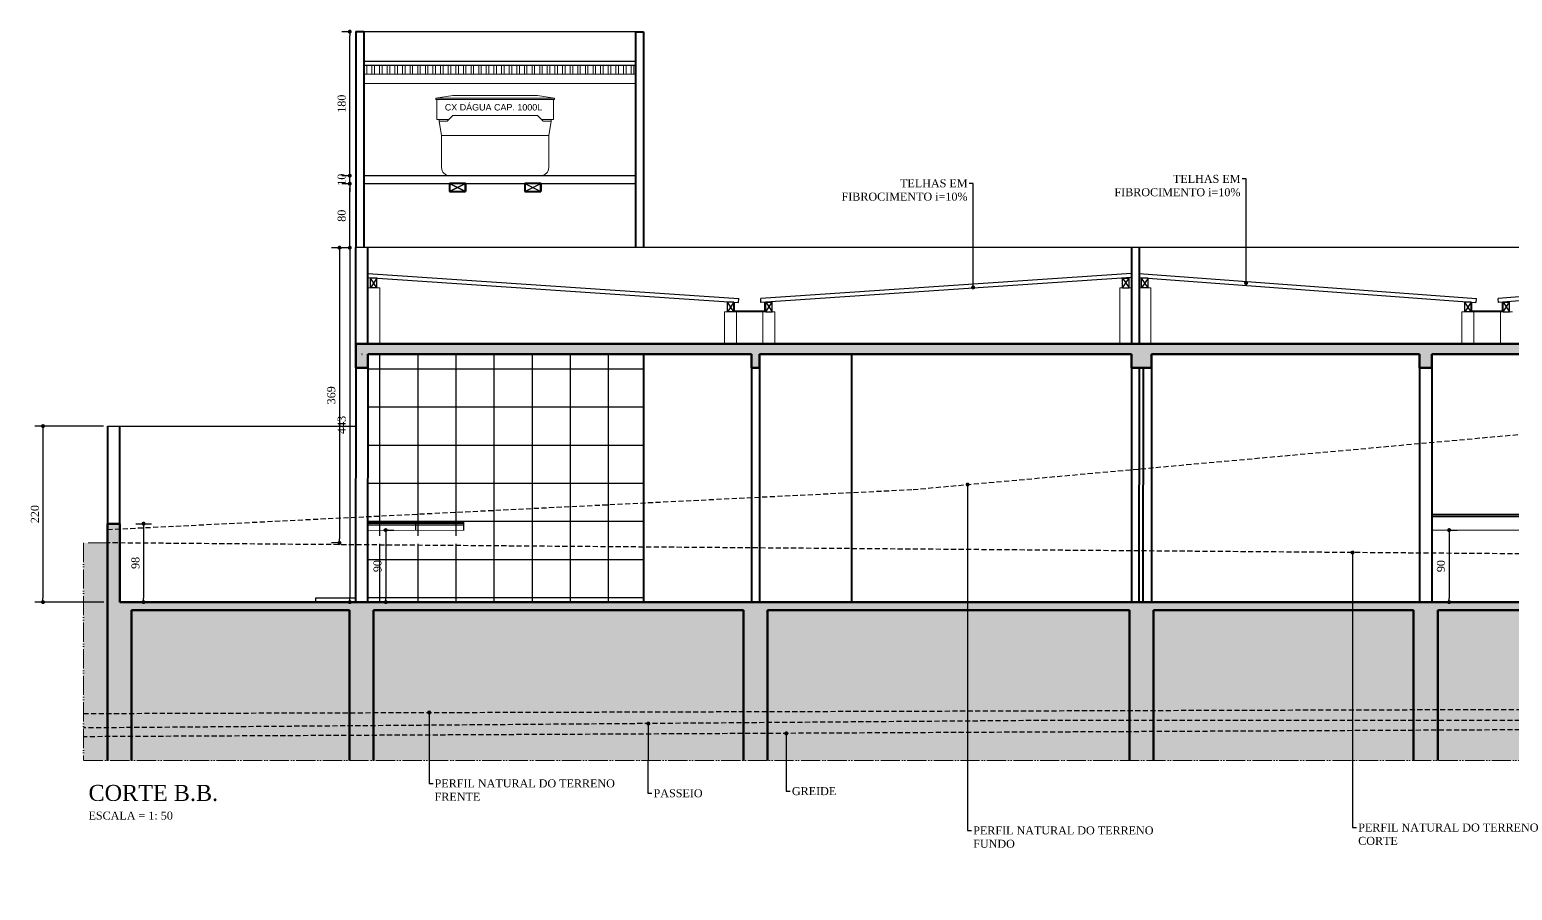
# Model space of a CAD drawing. Header units: centimetres. Extents: x -48696 to 156237, y -5617 to 29024.
# Drawn here: x -13865 to -12012, y 8696 to 9771 of the extents above; entities that cross this region are included whole.
import ezdxf
from ezdxf import colors
from ezdxf.entities.mleader import LeaderData, LeaderLine
from ezdxf.math import Vec2, Vec3

# ---------------------------------------------------------------- set-up
doc = ezdxf.new("R2010")
doc.units = ezdxf.units.CM
doc.linetypes.add('ACAD_ISO05W100', pattern=[33, 24, -3, 0, -3, 0, -3])
doc.linetypes.add('HIDDEN', pattern=[9.525, 6.35, -3.175])
for name, color, linetype in [('ACESSORIOS', 2, 'Continuous'), ('COZINHA', 2, 'Continuous'), ('Fechamento Varanda', 3, 'Continuous'), ('Piso', 55, 'Continuous'), ('Piso Lay-out', 19, 'Continuous'), ('PN010', 1, 'Continuous'), ('PORTAS', 3, 'Continuous'), ('Portas-Cotas', 2, 'Continuous'), ('Projeção Janela - Viga', 1, 'HIDDEN'), ('Projeção perfil', 74, 'HIDDEN'), ('Texto', 2, 'Continuous')]:
    doc.layers.add(name, color=color, linetype=linetype)
for name, color, linetype, lineweight in [('COTAS', 7, 'Continuous', 0), ('Fachadas - Varanda', 3, 'Continuous', 30), ('Hachura', 1, 'Continuous', 9), ('Moveis', 1, 'Continuous', 9), ('Parede Baixa', 5, 'Continuous', 50), ('Parede Corte', 4, 'Continuous', 40), ('Perfil Natural-1', 241, 'HIDDEN', 25), ('Perfil Natural-2', 40, 'HIDDEN', 25), ('Perfil Natural-4', 150, 'HIDDEN', 25), ('Pilares Sub-solo', 7, 'Continuous', 70), ('Pisos', 55, 'Continuous', 5), ('Pisos Externos', 15, 'Continuous', 9), ('Portas - Janelas', 2, 'Continuous', 20), ('Projeção Balanço', 2, 'ACAD_ISO05W100', 20)]:
    doc.layers.add(name, color=color, linetype=linetype, lineweight=lineweight)
doc.styles.get("Standard").update_dxf_attribs({"font": 'arial.ttf'})
doc.styles.add('Valéria', font='romantic.ttf', dxfattribs={"height": 10})
doc.dimstyles.new('Cota - 50', dxfattribs={"dimtxt": 10, "dimasz": 5, "dimexe": 10, "dimexo": 20, "dimgap": 5, "dimtad": 1, "dimtxsty": 'Valéria', "dimblk": 'DOT', "dimcen": 0, "dimclrd": 12, "dimclre": 12, "dimclrt": 2, "dimazin": 2, "dimtfac": 1, "dimtix": 1, "dimtmove": 0, "dimatfit": 3, "dimldrblk": 'DOT', "dimfxl": 1, "dimarcsym": 0})

# ---------------------------------------------------------------- blocks, each defined once
blk = doc.blocks.new('_Dot')
at = {"color": 0, "linetype": 'ByBlock', "lineweight": -2}
blk.add_line((-0.5, 0), (-1, 0), dxfattribs=at)
at = {"color": 0, "linetype": 'ByBlock', "const_width": 0.5}
blk.add_lwpolyline([(-0.25, 0, 1), (0.25, 0, 1)], format="xyb", close=True, dxfattribs=at)
blk = doc.blocks.new('*D733')
at = {"color": 12, "lineweight": -2, "transparency": 16777216}
for p, q in [((-13467.6, 9578.9), (-13475.3, 9578.9)), ((-13465.3, 9503.9), (-13465.3, 9573.9)), ((-13467.6, 9498.9), (-13475.3, 9498.9))]:
    blk.add_line(p, q, dxfattribs=at)
at = {"layer": 'Defpoints', "color": 0, "transparency": 16777216}
for p in [(-13465.3, 9578.9), (-13447.6, 9578.9), (-13447.6, 9498.9)]:
    blk.add_point(p, dxfattribs=at)
at = {"color": 12, "lineweight": -2, "transparency": 16777216, "xscale": 5, "yscale": 5, "zscale": 5}
for p, rotation in [((-13465.3, 9578.9), 90), ((-13465.3, 9498.9), 270)]:
    blk.add_blockref('_Dot', p, dxfattribs=dict(at, rotation=rotation))
at = {"color": 2, "transparency": 16777216, "insert": (-13475.4, 9538.9), "char_height": 10, "attachment_point": 5, "rotation": 90, "style": 'Valéria'}
blk.add_mtext('80', dxfattribs=at)
blk = doc.blocks.new('*D734')
at = {"color": 12, "lineweight": -2, "transparency": 16777216}
for p, q in [((-13465.3, 9593.9), (-13465.3, 9598.9)), ((-13467.6, 9588.9), (-13475.3, 9588.9)), ((-13465.3, 9578.9), (-13465.3, 9588.9)), ((-13467.6, 9578.9), (-13475.3, 9578.9)), ((-13465.3, 9573.9), (-13465.3, 9568.9))]:
    blk.add_line(p, q, dxfattribs=at)
at = {"layer": 'Defpoints', "color": 0, "transparency": 16777216}
for p in [(-13465.3, 9588.9), (-13447.6, 9588.9), (-13447.6, 9578.9)]:
    blk.add_point(p, dxfattribs=at)
at = {"color": 12, "lineweight": -2, "transparency": 16777216, "xscale": 5, "yscale": 5, "zscale": 5}
for p, rotation in [((-13465.3, 9588.9), 270), ((-13465.3, 9578.9), 90)]:
    blk.add_blockref('_Dot', p, dxfattribs=dict(at, rotation=rotation))
at = {"color": 2, "transparency": 16777216, "insert": (-13475.4, 9583.9), "char_height": 10, "attachment_point": 5, "rotation": 90, "style": 'Valéria'}
blk.add_mtext('10', dxfattribs=at)
blk = doc.blocks.new('*D735')
at = {"color": 12, "lineweight": -2, "transparency": 16777216}
for p, q in [((-13467.6, 9768.9), (-13475.3, 9768.9)), ((-13465.3, 9593.9), (-13465.3, 9763.9)), ((-13467.6, 9588.9), (-13475.3, 9588.9))]:
    blk.add_line(p, q, dxfattribs=at)
at = {"layer": 'Defpoints', "color": 0, "transparency": 16777216}
for p in [(-13465.3, 9768.9), (-13447.6, 9768.9), (-13447.6, 9588.9)]:
    blk.add_point(p, dxfattribs=at)
at = {"color": 12, "lineweight": -2, "transparency": 16777216, "xscale": 5, "yscale": 5, "zscale": 5}
for p, rotation in [((-13465.3, 9768.9), 90), ((-13465.3, 9588.9), 270)]:
    blk.add_blockref('_Dot', p, dxfattribs=dict(at, rotation=rotation))
at = {"color": 2, "transparency": 16777216, "insert": (-13475.4, 9678.9), "char_height": 10, "attachment_point": 5, "rotation": 90, "style": 'Valéria'}
blk.add_mtext('180', dxfattribs=at)
blk = doc.blocks.new('*D741')
at = {"color": 12, "lineweight": -2, "transparency": 16777216}
for p, q in [((-13773.2, 9275.9), (-13858.7, 9275.9)), ((-13848.7, 9270.9), (-13848.7, 9060.9)), ((-13772.8, 9055.9), (-13858.7, 9055.9))]:
    blk.add_line(p, q, dxfattribs=at)
at = {"layer": 'Defpoints', "color": 0, "transparency": 16777216}
for p in [(-13753.2, 9275.9), (-13848.7, 9055.9), (-13752.8, 9055.9)]:
    blk.add_point(p, dxfattribs=at)
at = {"color": 12, "lineweight": -2, "transparency": 16777216, "xscale": 5, "yscale": 5, "zscale": 5}
for p, rotation in [((-13848.7, 9275.9), 90), ((-13848.7, 9055.9), 270)]:
    blk.add_blockref('_Dot', p, dxfattribs=dict(at, rotation=rotation))
at = {"color": 2, "transparency": 16777216, "insert": (-13858.8, 9165.9), "char_height": 10, "attachment_point": 5, "rotation": 90, "style": 'Valéria'}
blk.add_mtext('220', dxfattribs=at)
blk = doc.blocks.new('*D742')
at = {"color": 12, "lineweight": -2, "transparency": 16777216}
for p, q in [((-13477.6, 9498.9), (-13475.3, 9498.9)), ((-13465.3, 9493.9), (-13465.3, 9060.9)), ((-13478.2, 9055.9), (-13475.3, 9055.9))]:
    blk.add_line(p, q, dxfattribs=at)
at = {"layer": 'Defpoints', "color": 0, "transparency": 16777216}
for p in [(-13457.6, 9498.9), (-13465.3, 9055.9), (-13458.2, 9055.9)]:
    blk.add_point(p, dxfattribs=at)
at = {"color": 12, "lineweight": -2, "transparency": 16777216, "xscale": 5, "yscale": 5, "zscale": 5}
for p, rotation in [((-13465.3, 9498.9), 90), ((-13465.3, 9055.9), 270)]:
    blk.add_blockref('_Dot', p, dxfattribs=dict(at, rotation=rotation))
at = {"color": 2, "transparency": 16777216, "insert": (-13475.4, 9277.4), "char_height": 10, "attachment_point": 5, "rotation": 90, "style": 'Valéria'}
blk.add_mtext('443', dxfattribs=at)
blk = doc.blocks.new('*D755')
at = {"color": 12, "lineweight": -2, "transparency": 16777216}
for p, q in [((-13423, 9145.9), (-13410.4, 9145.9)), ((-13420.4, 9140.9), (-13420.4, 9060.9)), ((-13423.2, 9055.9), (-13410.4, 9055.9))]:
    blk.add_line(p, q, dxfattribs=at)
at = {"layer": 'Defpoints', "color": 0, "transparency": 16777216}
for p in [(-13443, 9145.9), (-13443.2, 9055.9), (-13420.4, 9055.9)]:
    blk.add_point(p, dxfattribs=at)
at = {"color": 12, "lineweight": -2, "transparency": 16777216, "xscale": 5, "yscale": 5, "zscale": 5}
for p, rotation in [((-13420.4, 9145.9), 90), ((-13420.4, 9055.9), 270)]:
    blk.add_blockref('_Dot', p, dxfattribs=dict(at, rotation=rotation))
at = {"color": 2, "transparency": 16777216, "insert": (-13430.6, 9100.9), "char_height": 10, "attachment_point": 5, "rotation": 90, "style": 'Valéria'}
blk.add_mtext('90', dxfattribs=at)
blk = doc.blocks.new('*D756')
at = {"color": 12, "lineweight": -2, "transparency": 16777216}
for p, q in [((-12093.2, 9145.9), (-12081.5, 9145.9)), ((-12091.5, 9140.9), (-12091.5, 9060.9)), ((-12093.3, 9055.9), (-12081.5, 9055.9))]:
    blk.add_line(p, q, dxfattribs=at)
at = {"layer": 'Defpoints', "color": 0, "transparency": 16777216}
for p in [(-12113.2, 9145.9), (-12113.3, 9055.9), (-12091.5, 9055.9)]:
    blk.add_point(p, dxfattribs=at)
at = {"color": 12, "lineweight": -2, "transparency": 16777216, "xscale": 5, "yscale": 5, "zscale": 5}
for p, rotation in [((-12091.5, 9145.9), 90), ((-12091.5, 9055.9), 270)]:
    blk.add_blockref('_Dot', p, dxfattribs=dict(at, rotation=rotation))
at = {"color": 2, "transparency": 16777216, "insert": (-12101.7, 9100.9), "char_height": 10, "attachment_point": 5, "rotation": 90, "style": 'Valéria'}
blk.add_mtext('90', dxfattribs=at)
blk = doc.blocks.new('*D759')
at = {"color": 12, "lineweight": -2, "transparency": 16777216}
for p, q in [((-13477.6, 9498.9), (-13488.2, 9498.9)), ((-13478.2, 9493.9), (-13478.2, 9134.9)), ((-13478.1, 9129.9), (-13488.2, 9129.9))]:
    blk.add_line(p, q, dxfattribs=at)
at = {"layer": 'Defpoints', "color": 0, "transparency": 16777216}
for p in [(-13457.6, 9498.9), (-13478.2, 9129.9), (-13458.1, 9129.9)]:
    blk.add_point(p, dxfattribs=at)
at = {"color": 12, "lineweight": -2, "transparency": 16777216, "xscale": 5, "yscale": 5, "zscale": 5}
for p, rotation in [((-13478.2, 9498.9), 90), ((-13478.2, 9129.9), 270)]:
    blk.add_blockref('_Dot', p, dxfattribs=dict(at, rotation=rotation))
at = {"color": 2, "transparency": 16777216, "insert": (-13488.4, 9314.4), "char_height": 10, "attachment_point": 5, "rotation": 90, "style": 'Valéria'}
blk.add_mtext('369', dxfattribs=at)
blk = doc.blocks.new('*D760')
at = {"color": 12, "lineweight": -2, "transparency": 16777216}
for p, q in [((-13732.8, 9153.9), (-13713, 9153.9)), ((-13723, 9148.9), (-13723, 9060.9)), ((-13732.8, 9055.9), (-13713, 9055.9))]:
    blk.add_line(p, q, dxfattribs=at)
at = {"layer": 'Defpoints', "color": 0, "transparency": 16777216}
for p in [(-13752.8, 9153.9), (-13752.8, 9055.9), (-13723, 9055.9)]:
    blk.add_point(p, dxfattribs=at)
at = {"color": 12, "lineweight": -2, "transparency": 16777216, "xscale": 5, "yscale": 5, "zscale": 5}
for p, rotation in [((-13723, 9153.9), 90), ((-13723, 9055.9), 270)]:
    blk.add_blockref('_Dot', p, dxfattribs=dict(at, rotation=rotation))
at = {"color": 2, "transparency": 16777216, "insert": (-13733.1, 9104.9), "char_height": 10, "attachment_point": 5, "rotation": 90, "style": 'Valéria'}
blk.add_mtext('98', dxfattribs=at)

msp = doc.modelspace()

# ---------------------------------------------------------------- hatches: boundary and pattern name
at = {"layer": 'Hachura'}
h = msp.add_hatch(dxfattribs=at)
h.set_pattern_fill('EARTH', color=256, scale=2, angle=45)
h.set_pattern_definition([(45, (12298.988, -2525.092), (2e-15, 17.960512), [12.7, -12.7]), (45, (12295.62, -2521.724), (2e-15, 17.960512), [12.7, -12.7]), (45, (12292.253, -2518.357), (2e-15, 17.960512), [12.7, -12.7]), (135, (12292.253, -2516.112), (-17.960512, 2e-15), [12.7, -12.7]), (135, (12295.62, -2512.744), (-17.960512, 2e-15), [12.7, -12.7]), (135, (12298.988, -2509.377), (-17.960512, 2e-15), [12.7, -12.7])])
h.paths.add_polyline_path([(-12973.29094, 9045.94246), (-13435.70209, 9045.94246), (-13435.70209, 8857.94246), (-12973.29094, 8857.94246)])
h.paths.add_polyline_path([(-13465.70209, 9045.94246), (-13738.12051, 9045.94246), (-13738.12051, 8857.94246), (-13465.70209, 8857.94246)])
h.paths.add_polyline_path([(-13768.12051, 9055.94246), (-13768.12051, 9129.94246), (-13798.12051, 9129.94246), (-13798.12051, 8857.94246), (-13768.12051, 8857.94246)])
h.paths.add_polyline_path([(-12490.75107, 9045.94246), (-12943.29094, 9045.94246), (-12943.29094, 8857.94246), (-12490.75107, 8857.94246)])
h.paths.add_polyline_path([(-12135.7833, 9045.94246), (-12460.75107, 9045.94246), (-12460.75107, 8857.94246), (-12135.7833, 8857.94246)])
h.paths.add_polyline_path([(-11790.69312, 9045.94246), (-12105.7833, 9045.94246), (-12105.7833, 8857.94246), (-11790.69312, 8857.94246)])
h.paths.add_polyline_path([(-11377.01747, 9045.94246), (-11760.69312, 9045.94246), (-11760.69312, 8857.94246), (-11377.01747, 8857.94246)])
h.paths.add_polyline_path([(-11317.01747, 9129.94246), (-11347.01747, 9129.94246), (-11347.01747, 9055.94246), (-11347.01747, 8857.94246), (-11317.01747, 8857.94246)])
at = {"layer": 'Piso'}
h = msp.add_hatch(dxfattribs=at)
h.set_pattern_fill('ANSI37', color=256, scale=15, angle=45)
h.set_pattern_definition([(90, (2955.3, -82.36), (-47.625, 1e-14), []), (180, (2955.3, -82.36), (-1e-14, -47.625), [])])
h.paths.add_polyline_path([(-13443.15338, 9055.94246), (-13098.22961, 9055.94246), (-13098.22961, 9365.94246), (-13442.59453, 9365.94246), (-13442.59453, 9348.94246), (-13442.62517, 9348.94246), (-13443.00427, 9138.65407), (-13322.63987, 9138.65407), (-13322.63987, 9128.65328), (-13443.02242, 9128.58568)])
at = {"layer": 'Pisos Externos'}
h = msp.add_hatch(dxfattribs=at)
h.set_pattern_fill('ANSI32', color=256, angle=45)
h.set_pattern_definition([(90, (12298.988, -2542.092), (-9.525, 2e-15), []), (90, (12302.163, -2538.917), (-9.525, 2e-15), [])])
h.paths.add_polyline_path([(-13447.6252, 9726.70306), (-13108.27423, 9726.70306), (-13108.27423, 9715.94246), (-13447.6252, 9715.94246)])
at = {"layer": 'Portas-Cotas'}
h = msp.add_hatch(dxfattribs=at)
h.set_pattern_fill('AR-CONC', color=256, scale=0.1, angle=45)
h.set_pattern_definition([(95, (12298.988, -2542.092), (14.009465, 11.755338), [1.905, -20.955]), (40, (12298.988, -2542.092), (-16.001845, 11.017673), [1.524, -16.764058]), (145.451445, (12300.155, -2541.112), (-1.99238, 22.77301), [1.619001, -17.809024]), (91.1842, (12295.396, -2538.5), (22.141024, 16.195341), [2.8575, -31.4325]), (141.63556, (12297.24, -2537.15), (-0.708662, 34.282676), [2.428502, -26.71356]), (36.18415, (12295.396, -2538.5), (-0.708662, 34.282676), [2.285997, -25.145973]), (66, (12298.09, -2537.602), (17.951998, 3.489515), [1.905, -20.955]), (11, (12298.09, -2537.602), (-8.653993, 17.394119), [1.524, -16.764]), (116.451445, (12299.586, -2537.311), (9.298005, 20.883634), [1.619001, -17.808994]), (82.5, (12298.988, -2542.092), (-5.7605469, 6.1973414), [0, -16.5608, 0, -17.018, 0, -16.8275]), (52.5, (12298.988, -2542.092), (-2.3589727, 11.8087), [0, -9.7028, 0, -16.1798, 0, -6.4135]), (12.5, (12294.983, -2546.097), (9.9927863, 9.1826196), [0, -6.35, 0, -19.812, 0, -26.289]), (2.5, (12293.187, -2547.893), (8.6763904, 12.2722393), [0, -8.255, 0, -13.1572, 0, -18.669])])
h.paths.add_polyline_path([(-11608.9628, 9378.94246), (-13457.6252, 9378.94246), (-13457.6252, 9348.94246), (-13442.59453, 9348.94246), (-13442.59453, 9365.94246), (-12963.29094, 9365.94246), (-12963.29094, 9348.94246), (-12953.29094, 9348.94246), (-12953.29094, 9365.94246), (-12488.25015, 9365.94246), (-12488.25015, 9348.94246), (-12463.25199, 9348.94246), (-12463.25199, 9365.94246), (-12128.2833, 9365.94246), (-12128.2833, 9348.94246), (-12113.2833, 9348.94246), (-12113.2833, 9365.94246), (-11783.19312, 9365.94246), (-11783.19312, 9348.94246), (-11768.19312, 9348.94246), (-11768.19312, 9365.94246), (-11608.96658, 9365.94246)])
h = msp.add_hatch(dxfattribs=at)
h.set_pattern_fill('AR-CONC', color=256, scale=0.1, angle=45)
h.set_pattern_definition([(95, (12298.988, -2525.092), (14.009465, 11.755338), [1.905, -20.955]), (40, (12298.988, -2525.092), (-16.001845, 11.017673), [1.524, -16.764058]), (145.451445, (12300.155, -2524.112), (-1.99238, 22.77301), [1.619001, -17.809024]), (91.1842, (12295.396, -2521.5), (22.141024, 16.195341), [2.8575, -31.4325]), (141.63556, (12297.24, -2520.15), (-0.708662, 34.282676), [2.428502, -26.71356]), (36.18415, (12295.396, -2521.5), (-0.708662, 34.282676), [2.285997, -25.145973]), (66, (12298.09, -2520.602), (17.951998, 3.489515), [1.905, -20.955]), (11, (12298.09, -2520.602), (-8.653993, 17.394119), [1.524, -16.764]), (116.451445, (12299.586, -2520.311), (9.298005, 20.883634), [1.619001, -17.808994]), (82.5, (12298.988, -2525.092), (-5.7605469, 6.1973414), [0, -16.5608, 0, -17.018, 0, -16.8275]), (52.5, (12298.988, -2525.092), (-2.3589727, 11.8087), [0, -9.7028, 0, -16.1798, 0, -6.4135]), (12.5, (12294.983, -2529.097), (9.9927863, 9.1826196), [0, -6.35, 0, -19.812, 0, -26.289]), (2.5, (12293.187, -2530.893), (8.6763904, 12.2722393), [0, -8.255, 0, -13.1572, 0, -18.669])])
h.paths.add_polyline_path([(-12943.29094, 9045.94246), (-12490.75107, 9045.94246), (-12490.75107, 8857.94246), (-12460.75107, 8857.94246), (-12460.75107, 9045.94246), (-12135.7833, 9045.94246), (-12135.7833, 8857.94246), (-12105.7833, 8857.94246), (-12105.7833, 9045.94246), (-11790.69312, 9045.94246), (-11790.69312, 8857.94246), (-11760.69312, 8857.94246), (-11760.69312, 9045.94246), (-11377.01747, 9045.94246), (-11377.01747, 8857.94246), (-11347.01747, 8857.94246), (-11347.01747, 9055.94246), (-13752.75291, 9055.94246), (-13752.75291, 9153.94246), (-13768.12051, 9153.94246), (-13768.12051, 9055.94246), (-13768.12051, 8857.94246), (-13738.12051, 8857.94246), (-13738.12051, 9045.94246), (-13465.70209, 9045.94246), (-13465.70209, 8857.94246), (-13435.70209, 8857.94246), (-13435.70209, 9045.94246), (-12973.29094, 9045.94246), (-12973.29094, 8857.94246), (-12943.29094, 8857.94246)])

# ---------------------------------------------------------------- linework, layer by layer
for p, q in [((-13508.17496, 9061.03258), (-13508.18413, 9055.94246)), ((-13458.17504, 9060.94245), (-13508.17496, 9061.03258))]:
    msp.add_line(p, q)
at = {"layer": 'ACESSORIOS'}
for p, q in [((-11608.92791, 9498.94246), (-13457.6252, 9498.94246)), ((-13442.6252, 9466.70962), (-12979.10172, 9435.49444)), ((-13442.6252, 9461.6983), (-12979.43767, 9430.50574)), ((-12488.25015, 9466.70962), (-12951.77363, 9435.49444)), ((-12488.25015, 9461.6983), (-12951.43767, 9430.50574)), ((-12478.9369, 9461.77528), (-12057.96197, 9430.47065)), ((-12478.93544, 9466.78898), (-12057.59119, 9435.45689)), ((-11623.93725, 9466.82108), (-12030.34689, 9435.44157)), ((-11623.93871, 9461.80609), (-12029.96197, 9430.45641)), ((-12979.43767, 9430.50574), (-12979.10172, 9435.49444)), ((-12951.43767, 9430.50574), (-12951.77363, 9435.49444)), ((-12057.59119, 9435.45689), (-12057.96197, 9430.47065)), ((-12029.96197, 9430.45641), (-12030.34689, 9435.44157)), ((-13443.06888, 9154.65407), (-13443.06772, 9152.58566)), ((-12113.16815, 9164.94246), (-12113.16699, 9162.87404))]:
    msp.add_line(p, q, dxfattribs=at)
at = {"layer": 'COZINHA'}
for p, q in [((-13443.06888, 9154.65407), (-13322.63987, 9154.65407)), ((-12113.17057, 9162.87404), (-11979.17001, 9162.94928)), ((-12113.16815, 9164.94246), (-11979.16943, 9164.94246)), ((-13443.07129, 9152.58566), (-13322.63987, 9152.65328))]:
    msp.add_line(p, q, dxfattribs=at)
at = {"layer": 'Fachadas - Varanda'}
for p, q in [((-13108.27748, 9731.728), (-13447.6252, 9731.728)), ((-13108.27645, 9726.70306), (-13447.6252, 9726.70306)), ((-13447.6252, 9588.94246), (-13108.24812, 9588.94246)), ((-13447.6252, 9578.94246), (-13108.24606, 9578.94246)), ((-13768.12051, 9275.94246), (-13458.18405, 9275.94246))]:
    msp.add_line(p, q, dxfattribs=at)
at = {"layer": 'Fechamento Varanda'}
for p, q in [((-13431.40149, 9460.94246), (-13439.40149, 9460.94246)), ((-13439.40149, 9448.94246), (-13439.40149, 9460.94246)), ((-13431.40149, 9448.94246), (-13431.40149, 9460.94246)), ((-12499.47386, 9460.94246), (-12491.47386, 9460.94246)), ((-12499.47386, 9448.94246), (-12499.47386, 9460.94246)), ((-12491.47386, 9448.94246), (-12491.47386, 9460.94246)), ((-12467.73728, 9460.94246), (-12475.73728, 9460.94246)), ((-12475.73728, 9448.94246), (-12475.73728, 9460.94246)), ((-12467.73728, 9448.94246), (-12467.73728, 9460.94246)), ((-13431.40149, 9448.94246), (-13439.40149, 9448.94246)), ((-12499.47386, 9448.94246), (-12491.47386, 9448.94246)), ((-12467.73728, 9448.94246), (-12475.73728, 9448.94246)), ((-12985.43767, 9430.94246), (-12993.43767, 9430.94246)), ((-12993.43767, 9418.94246), (-12993.43767, 9430.94246)), ((-12985.43767, 9418.94246), (-12993.43767, 9418.94246)), ((-12985.43767, 9418.94246), (-12985.43767, 9430.94246)), ((-12945.43767, 9430.94246), (-12937.43767, 9430.94246)), ((-12945.43767, 9418.94246), (-12945.43767, 9430.94246)), ((-12945.43767, 9418.94246), (-12937.43767, 9418.94246)), ((-12937.43767, 9418.94246), (-12937.43767, 9430.94246)), ((-12063.96197, 9430.94247), (-12071.96197, 9430.94247)), ((-12071.96197, 9418.94247), (-12071.96197, 9430.94247)), ((-12063.96197, 9418.94247), (-12071.96197, 9418.94247)), ((-12063.96197, 9418.94247), (-12063.96197, 9430.94247)), ((-12023.96197, 9430.94247), (-12015.96197, 9430.94247)), ((-12023.96197, 9418.94247), (-12023.96197, 9430.94247)), ((-12023.96197, 9418.94247), (-12015.96197, 9418.94247)), ((-12015.96197, 9418.94247), (-12015.96197, 9430.94247))]:
    msp.add_line(p, q, dxfattribs=at)
at = {"layer": 'Moveis'}
for p, q in [((-13443.06771, 9155.65407), (-13322.63987, 9155.65407)), ((-13443.07946, 9145.58565), (-13322.63987, 9145.65328)), ((-12113.19539, 9145.94246), (-11979.17495, 9145.94246))]:
    msp.add_line(p, q, dxfattribs=at)
at = {"layer": 'Parede Baixa'}
for p, q in [((-13457.6252, 9348.94246), (-13457.6252, 9378.94246)), ((-11608.9628, 9378.94246), (-13457.6252, 9378.94246)), ((-13457.59455, 9365.94246), (-13457.6252, 9365.94246)), ((-13449.81048, 9365.94246), (-13450.13888, 9365.94246)), ((-13442.59453, 9365.94246), (-13442.62517, 9365.94246)), ((-13442.59453, 9365.94246), (-13442.59453, 9348.94246)), ((-12963.29094, 9365.94246), (-13442.59453, 9365.94246)), ((-12963.29094, 9348.94246), (-12963.29094, 9365.94246)), ((-12488.25015, 9365.94246), (-12953.29094, 9365.94246)), ((-12953.29094, 9348.94246), (-12953.29094, 9365.94246)), ((-12488.25015, 9348.94246), (-12488.25015, 9365.94246)), ((-12128.2833, 9365.94246), (-12463.25199, 9365.94246)), ((-12463.25199, 9348.94246), (-12463.25199, 9365.94246)), ((-12128.2833, 9365.94246), (-12128.2833, 9348.94246)), ((-12113.2833, 9365.94246), (-12113.2833, 9348.94246)), ((-11783.19312, 9365.94246), (-12113.2833, 9365.94246)), ((-13442.59453, 9348.94246), (-13457.65585, 9348.94246)), ((-12963.29094, 9348.94246), (-12953.29094, 9348.94246)), ((-12463.25199, 9348.94246), (-12488.25015, 9348.94246)), ((-12128.2833, 9348.94246), (-12113.2833, 9348.94246)), ((-13768.12051, 9153.94246), (-13768.12051, 8857.94246)), ((-13752.75291, 9153.94246), (-13768.12051, 9153.94246)), ((-13752.75291, 9153.94246), (-13752.75291, 9055.94246)), ((-11357.01749, 9055.94246), (-13752.75291, 9055.94246)), ((-13465.70209, 9045.94246), (-13738.12051, 9045.94246)), ((-13738.12051, 9045.94246), (-13738.12051, 8857.94246)), ((-13465.70209, 9045.94246), (-13465.70209, 8857.94246)), ((-13435.70209, 9045.94246), (-13435.70209, 8857.94246)), ((-12973.29094, 9045.94246), (-13435.70209, 9045.94246)), ((-12973.29094, 9045.94246), (-12973.29094, 8857.94246)), ((-12490.75107, 9045.94246), (-12943.29094, 9045.94246)), ((-12943.29094, 9045.94246), (-12943.29094, 8857.94246)), ((-12490.75107, 9045.94246), (-12490.75107, 8857.94246)), ((-12135.7833, 9045.94246), (-12460.75107, 9045.94246)), ((-12460.75107, 9045.94246), (-12460.75107, 8857.94246)), ((-12135.7833, 9045.94246), (-12135.7833, 8857.94246)), ((-11790.69312, 9045.94246), (-12105.7833, 9045.94246)), ((-12105.7833, 9045.94246), (-12105.7833, 8857.94246))]:
    msp.add_line(p, q, dxfattribs=at)
at = {"layer": 'Parede Corte'}
for p, q in [((-13457.6252, 9768.94246), (-13447.6252, 9768.94246)), ((-13457.6252, 9768.94246), (-13457.6252, 9498.94246)), ((-13447.6252, 9768.94246), (-13447.6252, 9498.94246)), ((-13108.28512, 9768.88236), (-13108.22961, 9498.9404)), ((-13108.28512, 9768.88236), (-13098.28512, 9768.88236)), ((-13098.28512, 9768.88442), (-13098.22961, 9498.94246)), ((-13340.67, 9578.94246, 9904), (-13340.67, 9568.94246, 9904)), ((-13320.67, 9578.94246), (-13340.67, 9578.94246)), ((-13340.67, 9568.94246, 9904), (-13320.67, 9568.94246, 9904)), ((-13246.67, 9578.94246, 9904), (-13246.67, 9568.94246, 9904)), ((-13226.67, 9578.94246), (-13246.67, 9578.94246)), ((-13246.67, 9568.94246, 9904), (-13226.67, 9568.94246, 9904)), ((-13457.6252, 9378.94246), (-13457.6252, 9498.94246)), ((-13442.6252, 9378.94246), (-13442.6252, 9498.94246)), ((-12488.25015, 9498.94246), (-12488.25015, 9378.94246)), ((-12478.92609, 9498.94246), (-12478.96099, 9378.94246)), ((-13457.6252, 9365.94246), (-13458.18405, 9055.94246)), ((-13442.62517, 9365.94246), (-13443.18403, 9055.94246)), ((-13098.22961, 9365.94246), (-13098.22961, 9055.94246)), ((-12838.28217, 9365.94246), (-12838.28217, 9055.94246)), ((-12488.25015, 9365.94246), (-12488.25015, 9055.94246)), ((-12463.25199, 9365.94246), (-12463.25199, 9055.94246)), ((-12128.2833, 9365.94246), (-12128.2833, 9055.94246)), ((-12113.2833, 9365.94246), (-12113.2833, 9055.94246)), ((-12963.29094, 9348.94246), (-12963.29094, 9055.94246)), ((-12953.29094, 9348.94246), (-12953.29094, 9055.94246)), ((-12478.97466, 9348.94246), (-12479.05986, 9055.94246)), ((-12473.97466, 9348.94246), (-12474.05986, 9055.94246)), ((-13768.12051, 9275.94246), (-13768.12051, 9153.94246)), ((-13753.17934, 9275.94246), (-13752.94287, 9153.94246))]:
    msp.add_line(p, q, dxfattribs=at)
at = {"layer": 'Parede Corte', "elevation": 9904}
for points in [[(-13320.67, 9568.94246), (-13320.67, 9568.94246), (-13320.67, 9578.94246), (-13320.67, 9578.94246)], [(-13226.67, 9568.94246), (-13226.67, 9568.94246), (-13226.67, 9578.94246), (-13226.67, 9578.94246)]]:
    msp.add_lwpolyline(points, close=True, dxfattribs=at)
at = {"layer": 'Perfil Natural-1'}
msp.add_line((-13798.12051, 8916.70297), (-11317.01747, 8923.87376), dxfattribs=at)
at = {"layer": 'Perfil Natural-2'}
msp.add_lwpolyline([(-11317.01747, 8899.57126), (-13798.12051, 8887.63569)], dxfattribs=at)
at = {"layer": 'Perfil Natural-4'}
msp.add_lwpolyline([(-11317.01747, 8907.9851), (-12594.86101, 8907.9851), (-13798.12051, 8898.59755)], dxfattribs=at)
at = {"layer": 'Piso'}
for p, q in [((-13320.67, 9568.94246, 9904), (-13340.67, 9578.94246, 9904)), ((-13320.67, 9578.94246, 9904), (-13340.67, 9568.94246, 9904)), ((-13340.67, 9568.94246), (-13320.67, 9578.94246)), ((-13340.67, 9578.94246), (-13320.67, 9568.94246)), ((-13246.67, 9568.94246), (-13226.67, 9578.94246)), ((-13246.67, 9578.94246), (-13226.67, 9568.94246)), ((-13431.40149, 9448.94246), (-13439.40149, 9460.94246)), ((-13431.40149, 9460.94246), (-13439.40149, 9448.94246)), ((-12499.47386, 9448.94246), (-12491.47386, 9460.94246)), ((-12499.47386, 9460.94246), (-12491.47386, 9448.94246)), ((-12467.73728, 9448.94246), (-12475.73728, 9460.94246)), ((-12467.73728, 9460.94246), (-12475.73728, 9448.94246)), ((-12985.43767, 9418.94246), (-12993.43767, 9430.94246)), ((-12985.43767, 9430.94246), (-12993.43767, 9418.94246)), ((-12945.43767, 9418.94246), (-12937.43767, 9430.94246)), ((-12945.43767, 9430.94246), (-12937.43767, 9418.94246)), ((-12063.96197, 9418.94247), (-12071.96197, 9430.94247)), ((-12063.96197, 9430.94247), (-12071.96197, 9418.94247)), ((-12023.96197, 9418.94247), (-12015.96197, 9430.94247)), ((-12023.96197, 9430.94247), (-12015.96197, 9418.94247))]:
    msp.add_line(p, q, dxfattribs=at)
at = {"layer": 'Pisos'}
for p, q in [((-13226.67, 9568.94246, 9904), (-13246.67, 9578.94246, 9904)), ((-13226.67, 9578.94246, 9904), (-13246.67, 9568.94246, 9904))]:
    msp.add_line(p, q, dxfattribs=at)
at = {"layer": 'PN010'}
for p, q in [((-13443.06771, 9155.65407), (-13443.06888, 9154.65407)), ((-13383.06759, 9155.65409), (-13383.06759, 9145.61935)), ((-13322.63987, 9145.61961), (-13322.63987, 9155.65409)), ((-12113.16699, 9162.87404), (-12113.19539, 9145.94246)), ((-12113.16699, 9165.94246), (-12113.16815, 9164.94246)), ((-12113.16699, 9165.94246), (-11979.16914, 9165.94246)), ((-13443.06772, 9152.58566), (-13443.07946, 9145.58565))]:
    msp.add_line(p, q, dxfattribs=at)
at = {"layer": 'PORTAS', "color": 2, "linetype": 'Continuous'}
msp.add_line((-13447.6252, 9768.94246), (-13108.28513, 9768.94246), dxfattribs=at)
at = {"layer": 'Portas - Janelas'}
for p, q in [((-13108.27423, 9715.94246), (-13447.6252, 9715.94246)), ((-13108.27177, 9703.94246), (-13447.6252, 9703.94246)), ((-13357.67, 9685.94246, -9904), (-13336.67, 9688.94246, -9904)), ((-13336.67, 9688.94246), (-13357.67, 9685.94246)), ((-13357.67, 9685.94246), (-13357.67, 9683.94246)), ((-13357.67, 9685.94246, -9904), (-13357.67, 9683.94246, -9904)), ((-13357.67, 9685.94246, -9904), (-13209.67, 9685.94246, -9904)), ((-13357.67, 9683.94246, -9904), (-13209.67, 9683.94246, -9904)), ((-13356.67, 9683.94246), (-13356.67, 9658.94246)), ((-13356.67, 9683.94246, -9904), (-13356.67, 9658.94246, -9904)), ((-13336.67, 9688.94246, -9904), (-13230.67, 9688.94246, -9904)), ((-13230.67, 9688.94246), (-13336.67, 9688.94246)), ((-13209.67, 9685.94246), (-13230.67, 9688.94246)), ((-13230.67, 9688.94246, -9904), (-13209.67, 9685.94246, -9904)), ((-13210.67, 9683.94246), (-13210.67, 9658.94246)), ((-13210.67, 9683.94246, -9904), (-13210.67, 9658.94246, -9904)), ((-13209.67, 9685.94246), (-13209.67, 9683.94246)), ((-13209.67, 9685.94246, -9904), (-13209.67, 9683.94246, -9904)), ((-13356.67, 9658.94246, -9904), (-13341.67, 9658.94246, -9904)), ((-13356.67, 9658.94246), (-13341.67, 9658.94246)), ((-13353.67, 9658.94246), (-13353.67, 9656.87139)), ((-13353.67, 9658.94246, -9904), (-13353.67, 9656.87139, -9904)), ((-13343.74107, 9656.87139, -9904), (-13353.67, 9656.87139, -9904)), ((-13350.67, 9638.94246), (-13353.67, 9656.87139)), ((-13353.67, 9656.87139, -9904), (-13350.67, 9638.94246, -9904)), ((-13343.74107, 9656.87139), (-13353.35934, 9656.87139)), ((-13343.74107, 9656.87139), (-13336.67, 9663.94246)), ((-13343.74107, 9656.87139, -9904), (-13336.67, 9663.94246, -9904)), ((-13336.67, 9663.94246, -9904), (-13230.67, 9663.94246, -9904)), ((-13230.67, 9663.94246), (-13336.67, 9663.94246)), ((-13223.59893, 9656.87139), (-13230.67, 9663.94246)), ((-13223.59893, 9656.87139, -9904), (-13230.67, 9663.94246, -9904)), ((-13210.67, 9658.94246), (-13225.67, 9658.94246)), ((-13210.67, 9658.94246, -9904), (-13225.67, 9658.94246, -9904)), ((-13223.59893, 9656.87139), (-13213.67, 9656.87139)), ((-13223.59893, 9656.87139, -9904), (-13213.98066, 9656.87139, -9904)), ((-13213.67, 9656.87139), (-13216.67, 9638.94246)), ((-13216.67, 9638.94246, -9904), (-13213.67, 9656.87139, -9904)), ((-13213.67, 9658.94246), (-13213.67, 9656.87139)), ((-13213.67, 9658.94246, -9904), (-13213.67, 9656.87139, -9904)), ((-13350.67, 9638.94246), (-13350.67, 9598.94246)), ((-13350.67, 9638.94246), (-13216.67, 9638.94246)), ((-13350.67, 9638.94246, -9904), (-13350.67, 9598.94246, -9904)), ((-13216.67, 9638.94246, -9904), (-13350.67, 9638.94246, -9904)), ((-13216.67, 9638.94246), (-13216.67, 9598.94246)), ((-13216.67, 9638.94246, -9904), (-13216.67, 9598.94246, -9904)), ((-13442.6252, 9448.94246), (-13439.40149, 9448.94246)), ((-13427.90149, 9448.94246), (-13431.40149, 9448.94246)), ((-13427.90149, 9448.94246), (-13427.90149, 9378.94246)), ((-12502.97386, 9448.94246), (-12502.97386, 9378.94246)), ((-12502.97386, 9448.94246), (-12499.47386, 9448.94246)), ((-12488.25015, 9448.94246), (-12491.47386, 9448.94246)), ((-12478.96099, 9448.94246), (-12475.73728, 9448.94246)), ((-12464.23728, 9448.94246), (-12467.73728, 9448.94246)), ((-12464.23728, 9448.94246), (-12464.23728, 9378.94246)), ((-12996.93767, 9418.94246), (-12993.43767, 9418.94246)), ((-12996.93767, 9418.94246), (-12996.93767, 9378.94246)), ((-12945.43767, 9418.94246), (-12985.43767, 9418.94246)), ((-12984.43767, 9419.94246), (-12984.43767, 9430.84246)), ((-12946.43767, 9419.94246), (-12984.43767, 9419.94246)), ((-12981.93767, 9418.94246), (-12981.93767, 9378.94246)), ((-12948.93767, 9418.94246), (-12948.93767, 9378.94246)), ((-12946.43767, 9419.94246), (-12946.43767, 9430.84246)), ((-12933.93767, 9418.94246), (-12937.43767, 9418.94246)), ((-12933.93767, 9418.94246), (-12933.93767, 9378.94246)), ((-12075.46197, 9418.94247), (-12071.96197, 9418.94247)), ((-12075.46197, 9418.94247), (-12075.46197, 9378.94247)), ((-12023.96197, 9418.94247), (-12063.96197, 9418.94247)), ((-12062.96197, 9419.94247), (-12062.96197, 9430.84247)), ((-12024.96197, 9419.94247), (-12062.96197, 9419.94247)), ((-12060.46197, 9418.94247), (-12060.46197, 9378.94247)), ((-12027.46197, 9418.94247), (-12027.46197, 9378.94247)), ((-12024.96197, 9419.94247), (-12024.96197, 9430.84247)), ((-12012.46197, 9418.94247), (-12015.96197, 9418.94247))]:
    msp.add_line(p, q, dxfattribs=at)
for centre, start, end in [((-13340.67, 9598.94246), 180, 270), ((-13340.67, 9598.94246, -9904), 180, 270), ((-13226.67, 9598.94246), 270, 0), ((-13226.67, 9598.94246, -9904), 270, 0)]:
    msp.add_arc(centre, 10, start, end, dxfattribs=at)
at = {"layer": 'Portas-Cotas'}
for p, q in [((-12946.43767, 9419.94246), (-12946.43767, 9430.84246)), ((-12024.96197, 9419.94247), (-12024.96197, 9430.84247))]:
    msp.add_line(p, q, dxfattribs=at)
at = {"layer": 'Projeção Balanço'}
for p, q in [((-13798.12051, 9129.94246), (-13798.12051, 8857.94246)), ((-13768.12051, 9129.94246), (-13798.12051, 9129.94246)), ((-11317.01747, 8857.94246), (-13798.12051, 8857.94246))]:
    msp.add_line(p, q, dxfattribs=at)
at = {"layer": 'Projeção Janela - Viga'}
msp.add_line((-11317.01747, 9110.88614), (-13768.12051, 9129.9354), dxfattribs=at)
at = {"layer": 'Projeção perfil'}
msp.add_lwpolyline([(-13768.12051, 9146.68339), (-12761.41514, 9196.68339), (-11608.99029, 9301.42061)], dxfattribs=at)

# ---------------------------------------------------------------- texts
at = {"layer": 'Hachura'}
msp.add_text('CX DÁGUA CAP. 1000L', height=8, dxfattribs=at).set_placement((-13346.54268, 9670.39787))
at = {"layer": 'Texto', "insert": (-13791.82797, 8827.41891), "char_height": 10, "attachment_point": 1, "style": 'Valéria'}
msp.add_mtext('{\\H2x;\\C5;CORTE B.B.\\P\\H0.5x;\\C2;ESCALA = 1: 50  }', dxfattribs=at)

# ---------------------------------------------------------------- dimensions: what is measured, and where the dimension line sits
for base, p1, p2, picture, middle in [((-13465.31794, 9768.94246), (-13447.6252, 9588.94246), (-13447.6252, 9768.94246), '*D735', (-13475.42888, 9678.94246)), ((-13465.31794, 9588.94246), (-13447.6252, 9578.94246), (-13447.6252, 9588.94246), '*D734', (-13475.42888, 9583.94246)), ((-13465.31794, 9578.94246), (-13447.6252, 9498.94246), (-13447.6252, 9578.94246), '*D733', (-13475.42888, 9538.94246)), ((-13478.18066, 9129.94246), (-13457.6252, 9498.94246), (-13458.05065, 9129.94246), '*D759', (-13488.38776, 9314.44246)), ((-13465.29855, 9055.94246), (-13457.6252, 9498.94246), (-13458.18405, 9055.94246), '*D742', (-13475.40211, 9277.44246)), ((-13848.69752, 9055.94246), (-13753.17934, 9275.94246), (-13752.75291, 9055.94246), '*D741', (-13858.80847, 9165.94246)), ((-13722.97881, 9055.94246), (-13752.75291, 9153.94246), (-13752.75291, 9055.94246), '*D760', (-13733.14153, 9104.94246)), ((-13420.39571, 9055.94246), (-13443.02178, 9145.94246), (-13443.18403, 9055.94246), '*D755', (-13430.56582, 9100.94246)), ((-12091.48506, 9055.94246), (-12113.19539, 9145.94246), (-12113.2833, 9055.94246), '*D756', (-12101.65518, 9100.94246))]:
    dim = msp.add_linear_dim(base=base, p1=p1, p2=p2, angle=90, dimstyle='Cota - 50')
    dim.commit()
    dim.dimension.update_dxf_attribs({"geometry": picture, "text_midpoint": middle})

# ---------------------------------------------------------------- leaders
at = {"layer": 'COTAS'}
ml = msp.add_multileader_mtext('Standard', dxfattribs=at)
ml.set_content('PERFIL NATURAL DO TERRENO \\PCORTE', color=2, style='Valéria')
ml.set_leader_properties(color=15)
ml.set_arrow_properties(name='DOT')
ml.build(insert=Vec2(0, 0))
ml.multileader.update_dxf_attribs({"dogleg_length": 5, "arrow_head_size": 5})
ctx = ml.context
ctx.base_point, ctx.char_height, ctx.arrow_head_size, ctx.plane_origin = Vec3(-12207.07881, 8774.07277), 10, 5, Vec3(-12212.07881, 9077.92794)
notes = []
notes.append((ctx, [(0, (1, 1, 0), (-12212.07881, 8774.07277), (1, 0), 5, [(0, [(-12212.20593, 9117.84329)], 0, [])])]))
ctx.mtext.insert, ctx.mtext.flow_direction = Vec3(-12205.07881, 8779.17632), 5
at = {"layer": 'Pilares Sub-solo'}
ml = msp.add_multileader_mtext('Standard', dxfattribs=at)
ml.set_content('TELHAS EM\\PFIBROCIMENTO i=10%', color=2, style='Valéria')
ml.set_leader_properties(color=15)
ml.set_arrow_properties(name='DOT')
ml.build(insert=Vec2(0, 0))
ml.multileader.update_dxf_attribs({"dogleg_length": 5, "arrow_head_size": 5})
ctx = ml.context
ctx.base_point, ctx.char_height, ctx.arrow_head_size, ctx.plane_origin = Vec3(-12848.44269, 9579.30382), 10, 5, Vec3(-12686.30659, 9471.72091)
ctx.text_align_type = 2
notes.append((ctx, [(0, (1, 1, 0), (-12686.30659, 9579.30382), (-1, 0), 5, [(0, [(-12686.30659, 9449.21949)], 0, [])])]))
ctx.mtext.insert, ctx.mtext.alignment, ctx.mtext.flow_direction = Vec3(-12693.30659, 9584.40737), 3, 5
ml = msp.add_multileader_mtext('Standard', dxfattribs=at)
ml.set_content('TELHAS EM\\PFIBROCIMENTO i=10%', color=2, style='Valéria')
ml.set_leader_properties(color=15)
ml.set_arrow_properties(name='DOT')
ml.build(insert=Vec2(0, 0))
ml.multileader.update_dxf_attribs({"dogleg_length": 5, "arrow_head_size": 5})
ctx = ml.context
ctx.base_point, ctx.char_height, ctx.arrow_head_size, ctx.plane_origin = Vec3(-12507.36599, 9584.82236), 10, 5, Vec3(-12345.2299, 9477.23946)
ctx.text_align_type = 2
notes.append((ctx, [(0, (1, 1, 0), (-12345.2299, 9584.82236), (-1, 0), 5, [(0, [(-12345.2299, 9454.73804)], 0, [])])]))
ctx.mtext.insert, ctx.mtext.alignment, ctx.mtext.flow_direction = Vec3(-12352.2299, 9589.92591), 3, 5
at = {"layer": 'Piso Lay-out'}
ml = msp.add_multileader_mtext('Standard', dxfattribs=at)
ml.set_content('PERFIL NATURAL DO TERRENO\\PFUNDO', color=2, style='Valéria')
ml.set_leader_properties(color=15)
ml.set_arrow_properties(name='DOT')
ml.build(insert=Vec2(0, 0))
ml.multileader.update_dxf_attribs({"dogleg_length": 5, "arrow_head_size": 5})
ctx = ml.context
ctx.base_point, ctx.char_height, ctx.arrow_head_size, ctx.plane_origin = Vec3(-12688.21453, 8770.46607), 10, 5, Vec3(-12694.0978, 8843.13356)
notes.append((ctx, [(0, (1, 1, 0), (-12693.21453, 8770.46607), (1, 0), 5, [(0, [(-12693.21453, 9202.88175)], 0, [])])]))
ctx.mtext.insert, ctx.mtext.flow_direction = Vec3(-12686.21453, 8775.56962), 5
ml = msp.add_multileader_mtext('Standard', dxfattribs=at)
ml.set_content('PERFIL NATURAL DO TERRENO\\PFRENTE', color=2, style='Valéria')
ml.set_leader_properties(color=15)
ml.set_arrow_properties(name='DOT')
ml.build(insert=Vec2(0, 0))
ml.multileader.update_dxf_attribs({"dogleg_length": 5, "arrow_head_size": 5})
ctx = ml.context
ctx.base_point, ctx.char_height, ctx.arrow_head_size, ctx.plane_origin = Vec3(-13361.30202, 8829.24297), 10, 5, Vec3(-13367.18529, 8901.91045)
notes.append((ctx, [(0, (1, 1, 0), (-13366.30202, 8829.24297), (1, 0), 5, [(0, [(-13366.1302, 8917.95149)], 0, [])])]))
ctx.mtext.insert, ctx.mtext.flow_direction = Vec3(-13359.30202, 8834.34652), 5
ml = msp.add_multileader_mtext('Standard', dxfattribs=at)
ml.set_content('PASSEIO', color=2, style='Valéria')
ml.set_leader_properties(color=15)
ml.set_arrow_properties(name='DOT')
ml.build(insert=Vec2(0, 0))
ml.multileader.update_dxf_attribs({"dogleg_length": 5, "arrow_head_size": 5})
ctx = ml.context
ctx.base_point, ctx.char_height, ctx.arrow_head_size, ctx.plane_origin = Vec3(-13087.67139, 8816.92023), 10, 5, Vec3(-13093.55466, 8889.58772)
notes.append((ctx, [(0, (1, 1, 0), (-13092.67139, 8816.92023), (1, 0), 5, [(0, [(-13092.27122, 8904.10442)], 0, [])])]))
ctx.mtext.insert, ctx.mtext.flow_direction = Vec3(-13085.67139, 8822.02378), 5
ml = msp.add_multileader_mtext('Standard', dxfattribs=at)
ml.set_content('GREIDE', color=2, style='Valéria')
ml.set_leader_properties(color=15)
ml.set_arrow_properties(name='DOT')
ml.build(insert=Vec2(0, 0))
ml.multileader.update_dxf_attribs({"dogleg_length": 5, "arrow_head_size": 5})
ctx = ml.context
ctx.base_point, ctx.char_height, ctx.arrow_head_size, ctx.plane_origin = Vec3(-12914.75711, 8819.52841), 10, 5, Vec3(-12919.75711, 8892.19589)
notes.append((ctx, [(0, (1, 1, 0), (-12919.75711, 8819.52841), (1, 0), 5, [(0, [(-12919.75711, 8891.86113)], 0, [])])]))
ctx.mtext.insert, ctx.mtext.flow_direction = Vec3(-12912.75711, 8824.63196), 5
for ctx, leaders in notes:
    for number, flags, end, landing, length, lines in leaders:
        leader = LeaderData()
        leader.index, (leader.has_last_leader_line, leader.has_dogleg_vector, leader.attachment_direction) = number, flags
        leader.last_leader_point, leader.dogleg_vector, leader.dogleg_length = Vec3(end), Vec3(landing), length
        for number, points, colour, breaks in lines:
            line = LeaderLine()
            line.index, line.vertices, line.color, line.breaks = number, Vec3.list(points), colors.encode_raw_color(colour), breaks
            leader.lines.append(line)
        ctx.leaders.append(leader)

doc.saveas('drawing.dxf')
